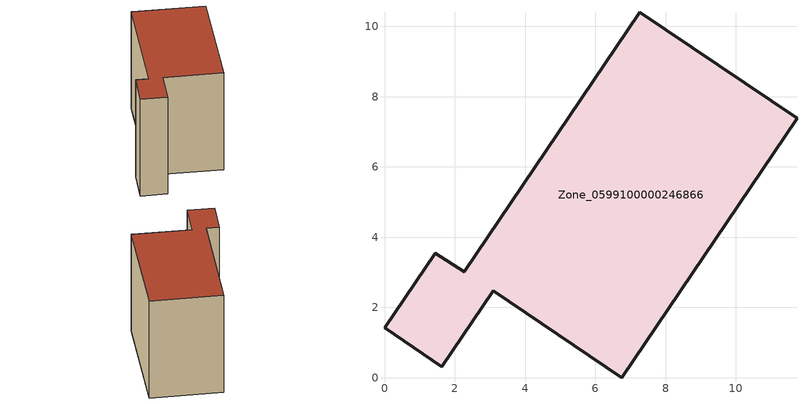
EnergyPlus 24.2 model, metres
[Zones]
Zone_0599100000246866
 floor ground (C_G): 1.63,0.31 0,1.42 1.45,3.54 2.27,3.01 7.27,10.4 11.74,7.38 6.75,0 3.1,2.47 z1.13
 wall outside (C_F): 2.27,3.01 1.45,3.54 0,1.42 1.63,0.31 3.1,2.47 6.75,0 11.74,7.38 7.27,10.4 2.27,3.01 z1.13:9.37
 roof outside (C_R): 11.74,7.38 7.27,10.4 2.27,3.01 1.45,3.54 0,1.42 1.63,0.31 3.1,2.47 6.75,0 z9.37
[BUILDING]
Pand.0599100000246866: North Axis=0; Terrain=City; Loads Convergence Tolerance Value=0.04; Temperature Convergence Tolerance Value=0.4; Solar Distribution=FullExterior; Maximum Number of Warmup Days=25; Minimum Number of Warmup Days=1
[Site:Location]
Rotterdam.The.Hague.AP_ZH_NLD Design_Conditions: Latitude=51.96; Longitude=4.45; Time Zone=1; Elevation=-4.5
[SITE:GROUNDTEMPERATURE:BUILDINGSURFACE]
18, 18, 18, 18, 18, 18, 18, 18, 18, 18, 18, 18
[MATERIAL] Thermal Absorptance=0.9; Solar Absorptance=0.7; Visible Absorptance=0.7
Name | Roughness | Thickness | Conductivity | Density | Specific Heat
G.TI.1975-1991 | MediumSmooth | 0.15 | 0.288461 | 540 | 1210
F.TI.1975-1991 | Rough | 0.3 | 0.230769 | 1920 | 840
R.TI.1975-1991 | MediumRough | 0.2 | 0.153846 | 1500 | 1000
[CONSTRUCTION]
C_G: G.TI.1975-1991
C_F: F.TI.1975-1991
C_R: R.TI.1975-1991
[ZONE]
Zone_0599100000246866: Type=1; Multiplier=1; Ceiling Height=Autocalculate; Volume=Autocalculate; Floor Area=autocalculate; Part of Total Floor Area=Yes
[ZONEINFILTRATION:DESIGNFLOWRATE]
Infil_Zone_0599100000246866: Zone or ZoneList or Space or SpaceList=Zone_0599100000246866; Schedule=AlwaysOn; Design Flow Rate Calculation Method=Flow/Area; Flow Rate per Floor Area=0.003; Constant Term Coefficient=1; Temperature Term Coefficient=0; Velocity Term Coefficient=0; Velocity Squared Term Coefficient=0
[HVACTEMPLATE:ZONE:IDEALLOADSAIRSYSTEM]
Zone_0599100000246866: Maximum Heating Supply Air Temperature=50; Minimum Cooling Supply Air Temperature=13; Maximum Heating Supply Air Humidity Ratio=0.0156; Minimum Cooling Supply Air Humidity Ratio=0.0077; Heating Limit=NoLimit; Cooling Limit=NoLimit; Dehumidification Control Type=ConstantSensibleHeatRatio; Cooling Sensible Heat Ratio=0.7; Dehumidification Setpoint=60; Humidification Control Type=None; Humidification Setpoint=30; Outdoor Air Method=None; Outdoor Air Flow Rate per Person=0.00944; Outdoor Air Flow Rate per Zone Floor Area=0; Outdoor Air Flow Rate per Zone=0; Demand Controlled Ventilation Type=None; Outdoor Air Economizer Type=NoEconomizer; Heat Recovery Type=None; Sensible Heat Recovery Effectiveness=0.7; Latent Heat Recovery Effectiveness=0.65
[ZONECONTROL:THERMOSTAT]
ThermostatControl_Zone_0599100000246866: Zone or ZoneList=Zone_0599100000246866; Control Type Schedule=DualSetpointControlType; Control 1=Thermostat_Zone_0599100000246866; Temperature Difference Between Cutout And Setpoint=0
[THERMOSTATSETPOINT:DUALSETPOINT]
Thermostat_Zone_0599100000246866: Heating Setpoint Temperature Schedule=HeatingSetpoint_Zone_0599100000246866; Cooling Setpoint Temperature Schedule=CoolingSetpoint_Zone_0599100000246866
[SCHEDULE:COMPACT]
HeatingSetpoint_Zone_0599100000246866: Through: 12/31, For: AllDays, Until: 24:00, 21
CoolingSetpoint_Zone_0599100000246866: Through: 12/31, For: AllDays, Until: 24:00, 24
DualSetpointControlType: Through: 12/31, For: AllDays, Until: 24:00, 4
AlwaysOn: Through: 12/31, For: AllDays, Until: 24:00, 1
